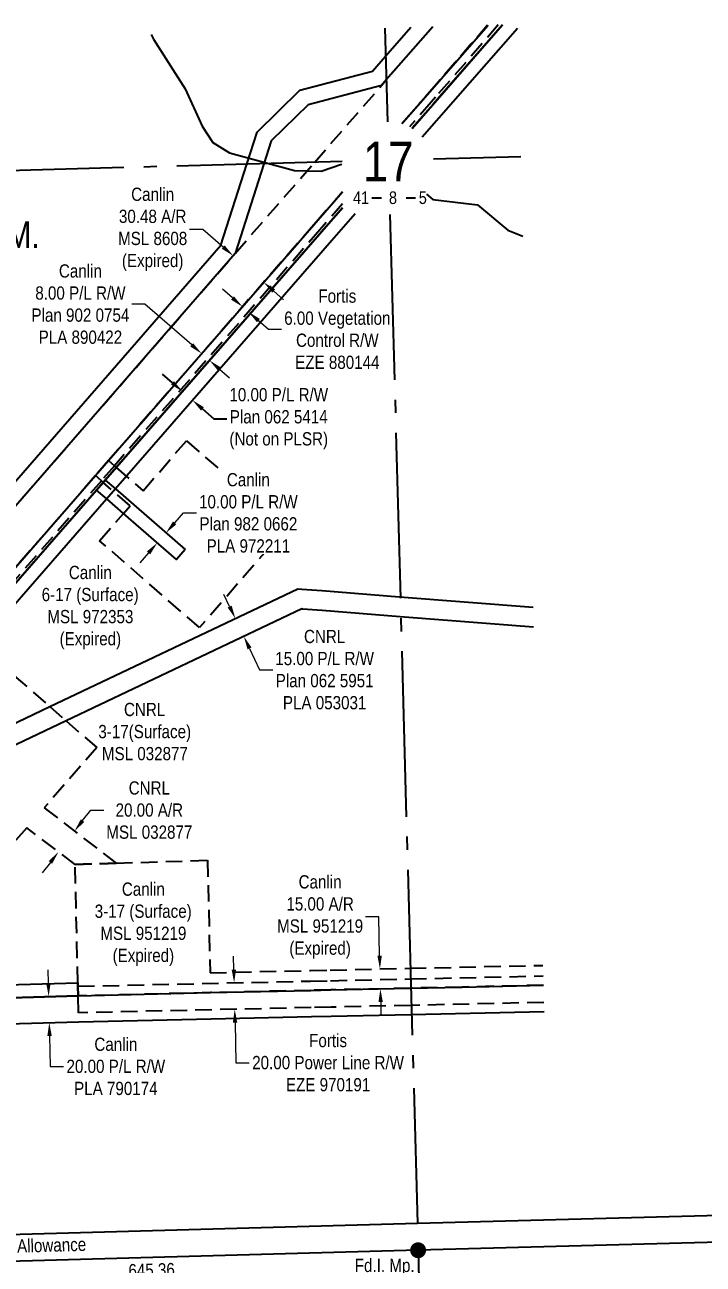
# Model space of a CAD drawing. Extents: x 626668 to 628700, y 5819173 to 5821810.
# Drawn here: x 627458 to 627970, y 5820874 to 5821810 of the extents above; entities that cross this region are included whole.
import ezdxf
from ezdxf.enums import TextEntityAlignment as Align

# ---------------------------------------------------------------- set-up
doc = ezdxf.new("R2010")
doc.units = 0
doc.header["$LTSCALE"] = 5
doc.header["$PDSIZE"] = 0.5
for name, pattern in [('foc-ACCESSROAD', [3.75, 2.5, -1.25]), ('foc-FLOWLINE', [3.75, 2.5, -1.25]), ('foc-QUARTERLINE', [33, 25, -3, 2, -3])]:
    doc.linetypes.add(name, pattern=pattern)
doc.layers.get('Defpoints').update_dxf_attribs({"color": 9})
for name, color, linetype in [('10', 1, 'Continuous'), ('9', 3, 'Continuous'), ('C-AR', 13, 'foc-ACCESSROAD'), ('C-RW', 13, 'Continuous'), ('C-SYMBOL', 7, 'Continuous'), ('C-WS', 13, 'foc-ACCESSROAD'), ('F-EZE', 190, 'foc-FLOWLINE'), ('F-RW', 190, 'Continuous'), ('F-VCE', 190, 'foc-FLOWLINE'), ('F-WS', 190, 'foc-ACCESSROAD'), ('L-BD', 7, 'Continuous'), ('L-MON', 1, 'Continuous'), ('L-MON-T', 1, 'Continuous'), ('L-ROAD-T', 7, 'Continuous'), ('L-SEC', 7, 'Continuous'), ('L-SECLBL', 7, 'Continuous'), ('L-SECQ', 8, 'foc-QUARTERLINE'), ('T-WATER', 160, 'Continuous')]:
    doc.layers.add(name, color=color, linetype=linetype)
for name, color, linetype, lineweight in [('C-AR-T', 13, 'Continuous', 9), ('C-RW-T', 13, 'Continuous', 9), ('C-WS-T', 13, 'Continuous', 9), ('F-RW-T', 190, 'Continuous', 9), ('F-VCE-T', 190, 'Continuous', 9), ('F-WS-T', 190, 'Continuous', 9)]:
    doc.layers.add(name, color=color, linetype=linetype, lineweight=lineweight)
doc.styles.add('175L', font='ARIALN.TTF', dxfattribs={"height": 20})
doc.styles.add('80CG', font='ARIALN.TTF', dxfattribs={"height": 10})
doc.styles.add('80L', font='ARIALN.TTF', dxfattribs={"height": 10})
doc.styles.add('SIMPLEX', font='ARIALN.TTF')
doc.dimstyles.new('Compass 5 000', dxfattribs={"dimscale": 5, "dimtxt": 9, "dimasz": 2, "dimexe": 0.2, "dimexo": 0.0625, "dimgap": 0.5, "dimtad": 0, "dimtih": 1, "dimtoh": 1, "dimzin": 0, "dimdsep": 46, "dimtxsty": '80CG', "dimcen": 0.1, "dimse1": 1, "dimse2": 1, "dimclrd": 256, "dimclrt": 256, "dimaunit": 1, "dimadec": 4, "dimazin": 0, "dimtfac": 0.06, "dimtofl": 0, "dimtmove": 0, "dimatfit": 1, "dimfxl": 0.2, "dimtolj": 1, "dimtzin": 0, "dimlwd": -1, "dimarcsym": 0})

# ---------------------------------------------------------------- blocks, each defined once
blk = doc.blocks.new('fdia')
at = {"color": 255, "const_width": 1}
blk.add_lwpolyline([(-0.5, 0, 1), (0.5, 0, 1)], format="xyb", close=True, dxfattribs=at)
blk = doc.blocks.new('Fdiaa')
blk.add_blockref('fdia', (0, 0))
blk = doc.blocks.new('fdib')
at = {"color": 1, "const_width": 1.6}
blk.add_lwpolyline([(-0.4, 0, 1), (0.4, 0, 1)], format="xyb", close=True, dxfattribs=at)
at = {"color": 1}
blk.add_circle((0, 0), 0.8, dxfattribs=at)
blk = doc.blocks.new('Fdibb')
blk.add_blockref('fdib', (0, 0))
blk = doc.blocks.new('fdicc')
for name in ['Fdibb', 'Fdiaa']:
    blk.add_blockref(name, (0, 0))
blk = doc.blocks.new('FDI')
blk.add_blockref('fdicc', (0, 0))
blk = doc.blocks.new('L-SECLBL')
at = {"layer": '9', "color": 7}
for p, q in [((-5.08, -27.83), (-12.29, -27.83)), ((20.7, -27.83), (13.5, -27.83))]:
    blk.add_line(p, q, dxfattribs=at)
at = {"layer": '10', "color": 2, "style": 'SIMPLEX'}
blk.add_attdef('SEC', text='', height=30, dxfattribs=at).set_placement((0, 0), align=Align.MIDDLE)
at = {"layer": '10', "color": 5, "style": '80L'}
blk.add_attdef('TWP', text='', height=9.5, dxfattribs=at).set_placement((-14.43, -27.37), align=Align.MIDDLE_RIGHT)
blk.add_attdef('RGE', text='', height=9.5, dxfattribs=at).set_placement((3.62, -27.37), align=Align.MIDDLE_CENTER)
blk.add_attdef('MER', text='', height=9.5, dxfattribs=at).set_placement((23.17, -27.37), align=Align.MIDDLE_LEFT)
blk = doc.blocks.new('*D559')
at = {"layer": 'Defpoints', "color": 0, "transparency": 16777216}
for p in [(627621.7, 5821597.08), (627626.2, 5821593.16), (627626.5, 5821593.51)]:
    blk.add_point(p, dxfattribs=at)
at = {"layer": 'F-VCE-T', "transparency": 16777216}
for p, q in [((627614.46, 5821603.99), (627606.92, 5821610.55)), ((627634.04, 5821586.94), (627641.58, 5821580.37)), ((627641.58, 5821580.37), (627651.58, 5821580.37))]:
    blk.add_line(p, q, dxfattribs=at)
for points in [[(627615.56, 5821605.24), (627613.37, 5821602.73), (627622, 5821597.42)], [(627635.14, 5821588.2), (627632.95, 5821585.68), (627626.5, 5821593.51)]]:
    blk.add_solid(points, dxfattribs=at)
at = {"layer": 'F-VCE-T', "transparency": 16777216, "insert": (627693.61, 5821580.37), "char_height": 10, "attachment_point": 5, "style": '80CG'}
blk.add_mtext('\\A1;Fortis\\P6.00 Vegetation \\PControl R/W\\PEZE 880144', dxfattribs=at)
blk = doc.blocks.new('*D560')
at = {"layer": 'Defpoints', "color": 0, "transparency": 16777216}
for p in [(627519.73, 5821084.75), (627520.18, 5821064.74), (627616.15, 5821066.88)]:
    blk.add_point(p, dxfattribs=at)
at = {"layer": 'F-VCE-T', "transparency": 16777216}
for p, q in [((627615.48, 5821096.89), (627615.26, 5821106.89)), ((627616.38, 5821056.89), (627617.05, 5821026.59)), ((627617.05, 5821026.59), (627627.05, 5821026.59))]:
    blk.add_line(p, q, dxfattribs=at)
for points in [[(627617.15, 5821096.93), (627613.82, 5821096.85), (627615.71, 5821086.89)], [(627618.04, 5821056.92), (627614.71, 5821056.85), (627616.15, 5821066.88)]]:
    blk.add_solid(points, dxfattribs=at)
at = {"layer": 'F-VCE-T', "transparency": 16777216, "insert": (627686.64, 5821026.59), "char_height": 10, "attachment_point": 5, "style": '80CG'}
blk.add_mtext('\\A1;Fortis\\P20.00 Power Line R/W\\PEZE 970191', dxfattribs=at)
blk = doc.blocks.new('*D570')
at = {"layer": 'C-AR-T', "transparency": 16777216}
for p, q in [((627592.11, 5821655.8), (627582.11, 5821655.8)), ((627607.46, 5821642.43), (627592.11, 5821655.8)), ((627645.53, 5821609.28), (627653.08, 5821602.71))]:
    blk.add_line(p, q, dxfattribs=at)
for points in [[(627608.56, 5821643.68), (627606.37, 5821641.17), (627615.01, 5821635.86)], [(627646.63, 5821610.54), (627644.44, 5821608.02), (627637.99, 5821615.85)]]:
    blk.add_solid(points, dxfattribs=at)
at = {"layer": 'Defpoints', "color": 0, "transparency": 16777216}
for p in [(627615.01, 5821635.86), (627478.81, 5821479.43), (627501.79, 5821459.42)]:
    blk.add_point(p, dxfattribs=at)
at = {"layer": 'C-AR-T', "transparency": 16777216, "insert": (627554.18, 5821655.8), "char_height": 10, "attachment_point": 5, "style": '80CG'}
blk.add_mtext('\\A1;Canlin\\P30.48 A/R\\PMSL 8608\\P(Expired)', dxfattribs=at)
blk = doc.blocks.new('*D574')
at = {"layer": 'C-AR-T', "transparency": 16777216}
for p, q in [((627724.91, 5821136.62), (627714.91, 5821136.62)), ((627725.56, 5821107.34), (627724.91, 5821136.62)), ((627726.34, 5821072.35), (627726.57, 5821062.35))]:
    blk.add_line(p, q, dxfattribs=at)
for points in [[(627727.23, 5821107.37), (627723.9, 5821107.3), (627725.79, 5821097.34)], [(627728.01, 5821072.38), (627724.68, 5821072.31), (627726.12, 5821082.34)]]:
    blk.add_solid(points, dxfattribs=at)
at = {"layer": 'Defpoints', "color": 0, "transparency": 16777216}
for p in [(627725.79, 5821097.34), (627686.82, 5821096.47), (627687.16, 5821081.47)]:
    blk.add_point(p, dxfattribs=at)
at = {"layer": 'C-AR-T', "transparency": 16777216, "insert": (627680.61, 5821136.62), "char_height": 10, "attachment_point": 5, "style": '80CG'}
blk.add_mtext('\\A1;Canlin\\P15.00 A/R\\PMSL 951219\\P(Expired)', dxfattribs=at)
blk = doc.blocks.new('*D587')
at = {"layer": 'Defpoints', "color": 0, "transparency": 16777216}
for p in [(627623.04, 5821348.41), (627556.42, 5821333.39), (627562.85, 5821319.84)]:
    blk.add_point(p, dxfattribs=at)
at = {"layer": 'F-RW-T', "transparency": 16777216}
for p, q in [((627612.31, 5821371), (627608.03, 5821380.03)), ((627627.33, 5821339.38), (627634.94, 5821323.34)), ((627634.94, 5821323.34), (627644.94, 5821323.34))]:
    blk.add_line(p, q, dxfattribs=at)
for points in [[(627613.82, 5821371.71), (627610.81, 5821370.28), (627616.6, 5821361.97)], [(627628.83, 5821340.1), (627625.82, 5821338.67), (627623.04, 5821348.41)]]:
    blk.add_solid(points, dxfattribs=at)
at = {"layer": 'F-RW-T', "transparency": 16777216, "insert": (627684.03, 5821323.34), "char_height": 10, "attachment_point": 5, "style": '80CG'}
blk.add_mtext('\\A1;CNRL\\P15.00 P/L R/W\\PPlan 062 5951\\PPLA 053031', dxfattribs=at)
blk = doc.blocks.new('*D591')
at = {"layer": 'Defpoints', "color": 0, "transparency": 16777216}
for p in [(627530.07, 5821077.88), (627476.11, 5821056.75), (627530.51, 5821057.97)]:
    blk.add_point(p, dxfattribs=at)
at = {"layer": 'F-RW-T', "transparency": 16777216}
for p, q in [((627475.44, 5821086.66), (627475.22, 5821096.66)), ((627476.33, 5821046.76), (627476.84, 5821023.76)), ((627476.84, 5821023.76), (627486.84, 5821023.76))]:
    blk.add_line(p, q, dxfattribs=at)
for points in [[(627477.11, 5821086.7), (627473.77, 5821086.63), (627475.66, 5821076.67)], [(627478, 5821046.79), (627474.66, 5821046.72), (627476.11, 5821056.75)]]:
    blk.add_solid(points, dxfattribs=at)
at = {"layer": 'F-RW-T', "transparency": 16777216, "insert": (627526.38, 5821023.76), "char_height": 10, "attachment_point": 5, "style": '80CG'}
blk.add_mtext('\\A1;Canlin\\P20.00 P/L R/W\\PPLA 790174', dxfattribs=at)
blk = doc.blocks.new('*D596')
at = {"layer": 'C-RW-T', "transparency": 16777216}
for p, q in [((627548.35, 5821599.34), (627538.35, 5821599.34)), ((627583.63, 5821568.59), (627548.35, 5821599.34)), ((627604.68, 5821550.24), (627612.22, 5821543.66))]:
    blk.add_line(p, q, dxfattribs=at)
for points in [[(627584.72, 5821569.85), (627582.53, 5821567.33), (627591.16, 5821562.02)], [(627605.78, 5821551.49), (627603.59, 5821548.98), (627597.14, 5821556.81)]]:
    blk.add_solid(points, dxfattribs=at)
at = {"layer": 'Defpoints', "color": 0, "transparency": 16777216}
for p in [(627590.12, 5821560.82), (627596.1, 5821555.61), (627597.14, 5821556.81)]:
    blk.add_point(p, dxfattribs=at)
at = {"layer": 'C-RW-T', "transparency": 16777216, "insert": (627499.62, 5821599.34), "char_height": 10, "attachment_point": 5, "style": '80CG'}
blk.add_mtext('\\A1;Canlin\\P8.00 P/L R/W\\PPlan 902 0754\\PPLA 890422', dxfattribs=at)
blk = doc.blocks.new('*D600')
at = {"layer": 'C-RW-T', "transparency": 16777216}
for p, q in [((627570.8, 5821434.17), (627577.36, 5821441.72)), ((627577.36, 5821441.72), (627587.36, 5821441.72)), ((627551.1, 5821411.55), (627544.54, 5821404))]:
    blk.add_line(p, q, dxfattribs=at)
for points in [[(627569.54, 5821435.27), (627572.05, 5821433.08), (627564.23, 5821426.63)], [(627549.85, 5821412.64), (627552.36, 5821410.45), (627557.67, 5821419.09)]]:
    blk.add_solid(points, dxfattribs=at)
at = {"layer": 'Defpoints', "color": 0, "transparency": 16777216}
for p in [(627549.74, 5821425.99), (627556.3, 5821433.53), (627564.23, 5821426.63)]:
    blk.add_point(p, dxfattribs=at)
at = {"layer": 'C-RW-T', "transparency": 16777216, "insert": (627626.45, 5821441.72), "char_height": 10, "attachment_point": 5, "style": '80CG', "bg_fill": 3, "box_fill_scale": 1.1, "bg_fill_color": 256, "bg_fill_true_color": 13158600, "bg_fill_transparency": 0}
blk.add_mtext('\\A1;Canlin\\P10.00 P/L R/W\\PPlan 982 0662\\PPLA 972211', dxfattribs=at)
blk = doc.blocks.new('*D606')
at = {"layer": 'C-RW', "transparency": 16777216}
for p, q in [((627569.18, 5821539.93), (627561.64, 5821546.5)), ((627591.79, 5821520.22), (627600.3, 5821512.81)), ((627600.3, 5821512.81), (627610.3, 5821512.81))]:
    blk.add_line(p, q, dxfattribs=at)
for points in [[(627570.27, 5821541.19), (627568.08, 5821538.67), (627576.72, 5821533.36)], [(627592.88, 5821521.48), (627590.69, 5821518.96), (627584.25, 5821526.79)]]:
    blk.add_solid(points, dxfattribs=at)
at = {"layer": 'Defpoints', "color": 0, "transparency": 16777216}
for p in [(627579.52, 5821536.58), (627587.06, 5821530.01), (627584.25, 5821526.79)]:
    blk.add_point(p, dxfattribs=at)
at = {"layer": 'C-RW', "transparency": 16777216, "insert": (627649.38, 5821512.81), "char_height": 10, "attachment_point": 5, "style": '80CG'}
blk.add_mtext('\\A1;10.00 P/L R/W\\PPlan 062 5414\\P(Not on PLSR)', dxfattribs=at)
blk = doc.blocks.new('*D718')
at = {"layer": 'Defpoints', "color": 0, "transparency": 16777216}
for p in [(627489.68, 5821205.67), (627495.16, 5821201.44), (627477.57, 5821189.97)]:
    blk.add_point(p, dxfattribs=at)
at = {"layer": 'F-WS-T', "transparency": 16777216}
for p, q in [((627501.27, 5821209.36), (627507.38, 5821217.28)), ((627507.38, 5821217.28), (627517.38, 5821217.28)), ((627476.95, 5821177.82), (627470.84, 5821169.9))]:
    blk.add_line(p, q, dxfattribs=at)
for points in [[(627499.95, 5821210.38), (627502.59, 5821208.34), (627495.16, 5821201.44)], [(627475.63, 5821178.84), (627478.27, 5821176.8), (627483.06, 5821185.74)]]:
    blk.add_solid(points, dxfattribs=at)
at = {"layer": 'F-WS-T', "transparency": 16777216, "insert": (627551.66, 5821217.28), "char_height": 10, "attachment_point": 5, "style": '80CG'}
blk.add_mtext('\\A1;CNRL\\P20.00 A/R\\P{\\A0;MSL 032877}', dxfattribs=at)

msp = doc.modelspace()

# ---------------------------------------------------------------- linework, layer by layer
at = {"layer": 'C-AR'}
for points in [[(627697.554, 5821684.127), (627679.229, 5821663.099), (627675.928, 5821659.326), (627520.751, 5821481.186), (627510.898, 5821469.871), (627204.401, 5821117.889), (627203.306, 5821153.192), (627194.504, 5821152.918), (627368.46, 5821352.693), (627381.594, 5821367.778), (627616.59, 5821637.68), (627676.417, 5821706.402), (627727.006, 5821764.497), (627730.596, 5821768.62), (627765.619, 5821808.844)], [(627807.07, 5821809.976), (627763.159, 5821759.481), (627759.849, 5821755.724), (627742.225, 5821735.532)], [(627849.168, 5821085.086), (627787.846, 5821083.719), (627748.706, 5821082.847), (627688.589, 5821081.507), (627673.583, 5821081.172), (627597.879, 5821079.485), (627497.882, 5821077.08), (627497.706, 5821084.261), (627497.594, 5821086.787), (627495.698, 5821176.215), (627526.582, 5821177.217), (627595.65, 5821179.46), (627597.545, 5821094.481), (627673.252, 5821096.168), (627688.258, 5821096.502), (627748.297, 5821097.841), (627848.761, 5821100.08)]]:
    msp.add_lwpolyline(points, dxfattribs=at)
at = {"layer": 'C-RW'}
for points in [[(627765.619, 5821808.844), (627730.596, 5821768.62), (627727.006, 5821764.497), (627671.553, 5821749.938), (627643.762, 5821722.64), (627638.234, 5821705.358), (627616.59, 5821637.68), (627381.594, 5821367.778), (627368.46, 5821352.693), (627194.504, 5821152.918), (627177.89, 5821152.399), (627359.322, 5821360.759), (627372.457, 5821375.844), (627605.743, 5821643.791), (627625.322, 5821705.005), (627633.071, 5821729.226), (627665.323, 5821760.905), (627720.278, 5821775.335), (627730.104, 5821786.62), (627749.061, 5821808.392)], [(627743.399, 5821736.876), (627759.849, 5821755.724), (627763.159, 5821759.481), (627807.385, 5821809.985)], [(627818.317, 5821810.284), (627769.261, 5821754.191), (627765.969, 5821750.427), (627749.943, 5821732.104)], [(627204.401, 5821117.889), (627510.898, 5821469.871), (627520.751, 5821481.186), (627675.928, 5821659.326), (627679.229, 5821663.099), (627697.554, 5821684.127)], [(627697.554, 5821671.992), (627685.248, 5821657.874), (627681.963, 5821654.106), (627526.705, 5821476.005), (627518.418, 5821466.5), (627516.849, 5821464.695), (627511.862, 5821458.956), (627204.768, 5821106.325)]]:
    msp.add_lwpolyline(points, dxfattribs=at)
at = {"layer": 'C-RW', "flags": 128}
for points in [[(627750.045, 5821732.043), (627818.394, 5821810.286)], [(627757.785, 5821725.709), (627829.54, 5821807.85)], [(627017.713, 5820884.919), (627036.44, 5820898.456), (627160.49, 5821029.878), (627201.669, 5821065.318), (627201.546, 5821102.624), (627511.862, 5821458.956), (627681.963, 5821654.106), (627697.554, 5821671.954)]]:
    msp.add_lwpolyline(points, dxfattribs=at)
msp.add_lwpolyline([(627035.448, 5820885.404), (627042.296, 5820890.354, 0.0471286), (627043.71, 5820891.594), (627167.404, 5821022.64), (627208.189, 5821057.741, 0.2192799), (627211.665, 5821065.351), (627211.554, 5821098.896), (627519.4, 5821452.391), (627689.495, 5821647.533), (627707.083, 5821667.667)], format="xyb", dxfattribs=at)
at = {"layer": 'C-RW'}
msp.add_lwpolyline([(627578.73, 5821414.01), (627572.165, 5821406.471), (627532.084, 5821441.355), (627519.578, 5821452.24), (627511.862, 5821458.956), (627516.849, 5821464.695), (627518.418, 5821466.5), (627526.147, 5821459.774), (627578.73, 5821414.01)], close=True, dxfattribs=at)
at = {"layer": 'C-RW', "flags": 128}
msp.add_lwpolyline([(627221.456, 5821069.241), (627166.196, 5821021.759), (627125.252, 5820978.264), (627048.539, 5821029.538), (627054.093, 5821037.849), (627123.748, 5820991.293), (627159.878, 5821029.461), (627217.617, 5821079.144), (627330.44, 5821082.151), (627345.424, 5821082.562), (627497.594, 5821086.787), (627497.706, 5821084.261), (627497.886, 5821077.115), (627345.692, 5821072.571), (627330.717, 5821072.159)], close=True, dxfattribs=at)
at = {"layer": 'C-WS'}
msp.add_lwpolyline([(627579.74, 5821496.145), (627655.193, 5821430.519), (627589.567, 5821355.066), (627514.113, 5821420.691), (627532.084, 5821441.355), (627537.082, 5821447.101), (627516.849, 5821464.695), (627515.423, 5821465.935), (627510.898, 5821469.871), (627520.751, 5821481.186), (627525.274, 5821477.247), (627526.705, 5821476.005), (627546.926, 5821458.419), (627579.74, 5821496.145)], close=True, dxfattribs=at)
at = {"layer": 'F-EZE'}
msp.add_lwpolyline([(627849.521, 5821072.085), (627749.061, 5821069.846), (627688.878, 5821068.503), (627673.871, 5821068.169), (627498.194, 5821064.254), (627497.882, 5821077.08), (627497.706, 5821084.261), (627673.429, 5821088.177), (627688.434, 5821088.511), (627748.515, 5821089.851), (627848.978, 5821092.09)], dxfattribs=at)
at = {"layer": 'F-RW'}
for points in [[(627841.825, 5821355.475), (627741.049, 5821363.349), (627682.246, 5821367.943), (627667.207, 5821369.119), (627666.725, 5821369.156), (627488.806, 5821284.687), (627435.261, 5821259.268), (627408.129, 5821239.061), (627417.173, 5821227.05), (627405.156, 5821218.073), (627396.079, 5821230.076), (627387.128, 5821242.116), (627426.295, 5821271.297), (627427.51, 5821272.193), (627476.464, 5821295.432), (627663.903, 5821384.421), (627666.874, 5821384.189), (627681.912, 5821383.014), (627740.638, 5821378.424), (627841.416, 5821370.548)], [(627849.711, 5821065.081), (627749.252, 5821062.841), (627689.033, 5821061.498), (627674.026, 5821061.164), (627598.325, 5821059.477), (627498.351, 5821057.249), (627346.241, 5821052.842), (627331.265, 5821052.409), (627227.439, 5821049.404), (627205.964, 5821048.782), (627205.648, 5821058.927), (627205.34, 5821068.811), (627217.52, 5821069.136), (627330.717, 5821072.159), (627345.692, 5821072.571), (627497.886, 5821077.115), (627597.879, 5821079.485), (627673.583, 5821081.172), (627688.589, 5821081.507), (627748.706, 5821082.847), (627787.846, 5821083.719), (627849.168, 5821085.086)]]:
    msp.add_lwpolyline(points, dxfattribs=at)
at = {"layer": 'F-VCE'}
for points in [[(627743.399, 5821736.876), (627759.849, 5821755.724), (627763.159, 5821759.481), (627807.07, 5821809.976)], [(627815.173, 5821810.198), (627767.638, 5821755.603), (627764.355, 5821751.832), (627748.081, 5821733.142)], [(627697.554, 5821675.115), (627683.711, 5821659.214), (627680.428, 5821655.443), (627525.274, 5821477.247), (627515.423, 5821465.935), (627204.683, 5821109.049), (627204.401, 5821117.889), (627510.898, 5821469.871), (627520.751, 5821481.186), (627675.928, 5821659.326), (627679.229, 5821663.099), (627697.554, 5821684.127)]]:
    msp.add_lwpolyline(points, dxfattribs=at)
at = {"layer": 'F-WS'}
msp.add_lwpolyline([(627472.329, 5821219.048), (627526.582, 5821177.217), (627495.698, 5821176.215), (627459.166, 5821203.93), (627433.143, 5821174.04), (627381.376, 5821219.112), (627369.793, 5821229.197), (627342.639, 5821252.839), (627421.437, 5821343.343), (627476.464, 5821295.432), (627488.806, 5821284.687), (627511.94, 5821264.545), (627472.329, 5821219.048)], close=True, dxfattribs=at)
at = {"layer": 'L-SEC'}
for p, q in [((628556.658, 5820926.984), (627754.046, 5820905.046)), ((627754.053, 5820905.046), (626949.408, 5820883.052)), ((628557.191, 5820906.882), (627754.602, 5820884.944)), ((627754.602, 5820884.944), (626949.964, 5820862.923))]:
    msp.add_line(p, q, dxfattribs=at)
at = {"layer": 'L-SECQ'}
for p, q in [((627729.539, 5821807.859), (627731.461, 5821737.06)), ((627697.343, 5821706.979), (626926.602, 5821685.951)), ((627832.179, 5821710.658), (627766.309, 5821708.861)), ((627733.36, 5821667.116), (627754.053, 5820905.046)), ((627754.602, 5820884.944), (627771.895, 5820220.032))]:
    msp.add_line(p, q, dxfattribs=at)
at = {"layer": 'T-WATER'}
for points in [[(627553.126, 5821803.041), (627554.854, 5821799.381), (627578.636, 5821762.034), (627591.442, 5821733.662), (627599.534, 5821721.491), (627612.154, 5821713.694), (627661.318, 5821700.334), (627681.405, 5821699.806), (627696.779, 5821705.135), (627697.139, 5821705.207)], [(627760.948, 5821682.447), (627765.686, 5821678.321), (627799.489, 5821674.308), (627822.323, 5821655.267), (627833.807, 5821650.728)]]:
    msp.add_lwpolyline(points, dxfattribs=at)

# ---------------------------------------------------------------- block references
at = {"layer": 'L-MON', "xscale": 5.000000000000027, "yscale": 5.000000000000027, "zscale": 5.000000000000027}
msp.add_blockref('FDI', (627754.602, 5820884.944), dxfattribs=at)
at = {"layer": 'L-SECLBL', "xscale": 0.9996514500000044, "yscale": 0.9996514500000044, "zscale": 0.9996514500000044}
msp.add_blockref('L-SECLBL', (627731.986, 5821707.074), dxfattribs=at).add_auto_attribs({'SEC': '17', 'TWP': '41', 'RGE': '8', 'MER': '5'})

# ---------------------------------------------------------------- texts
at = {"layer": 'C-SYMBOL', "color": 3, "style": '175L'}
msp.add_text('S.W.1/4 Sec. 17-41-8-W.5M.', height=19.99285, dxfattribs=at).set_placement((627322.598, 5821635.779), align=Align.BOTTOM_CENTER)
at = {"layer": 'C-WS-T', "insert": (627510.165, 5821162.637), "char_height": 10, "attachment_point": 1, "style": '80L'}
msp.add_mtext_dynamic_manual_height_columns('\\pi20.753;Canlin\\P\\pi0.27851;3-17 (Surface)\\P\\pi4.5145;MSL 951219\\P\\pi13.771;(Expired)', width=72.62387, gutter_width=50, heights=[0], dxfattribs=at)
at = {"layer": 'F-WS-T', "insert": (627510.946, 5821298.288), "char_height": 10, "attachment_point": 1, "style": '80L'}
msp.add_mtext_dynamic_manual_height_columns('\\pi21.561;CNRL\\P\\pi2.2192;3-17(Surface)\\P\\pi4.8761;MSL 032877', width=73.31965, gutter_width=50, heights=[0], dxfattribs=at)
at = {"layer": 'L-BD', "style": '80L'}
msp.add_text('645.36', height=9.9964, rotation=1.5632, dxfattribs=at).set_placement((627553.39, 5820869.953), align=Align.MIDDLE)
at = {"layer": 'L-MON-T', "insert": (627695.344, 5820878.517), "char_height": 9.99651, "attachment_point": 1, "style": '80L'}
msp.add_mtext_dynamic_manual_height_columns('\\pi11.439;Fd.I. Mp.\\P\\pi19.137;N.1/4 8', width=54.69103, gutter_width=50, heights=[0], dxfattribs=at)
at = {"layer": 'L-ROAD-T', "style": '80L'}
msp.add_text('Government Road Allowance', height=9.99642, rotation=1.5657, dxfattribs=at).set_placement((627429.521, 5820887.485), align=Align.MIDDLE_CENTER)

# ---------------------------------------------------------------- dimensions: what is measured, and where the dimension line sits
at = {"layer": 'C-AR-T'}
for base, p1, p2, angle, text, picture, middle in [((627615.006, 5821635.861), (627501.794, 5821459.416), (627478.806, 5821479.43), 138.95493, 'Canlin\\P30.48 A/R\\PMSL 8608\\P(Expired)', '*D570', (627554.183, 5821655.796)), ((627725.787, 5821097.339), (627687.159, 5821081.475), (627686.825, 5821096.47), 91.27772, 'Canlin\\P15.00 A/R\\PMSL 951219\\P(Expired)', '*D574', (627680.613, 5821136.616))]:
    dim = msp.add_linear_dim(base=base, p1=p1, p2=p2, angle=angle, text=text, dimstyle='Compass 5 000', dxfattribs=at)
    dim.commit()
    dim.dimension.update_dxf_attribs({"geometry": picture, "text_midpoint": middle, "dimtype": 161})
at = {"layer": 'C-RW'}
dim = msp.add_linear_dim(base=(627584.251, 5821526.791), p1=(627579.52, 5821536.577), p2=(627587.055, 5821530.009), angle=318.923144, text='10.00 P/L R/W\\PPlan 062 5414\\P(Not on PLSR)', dimstyle='Compass 5 000', dxfattribs=at)
dim.commit()
dim.dimension.update_dxf_attribs({"geometry": '*D606', "text_midpoint": (627649.382, 5821512.806), "dimtype": 161})
at = {"layer": 'C-RW-T'}
dim = msp.add_linear_dim(base=(627597.143, 5821556.807), p1=(627590.123, 5821560.824), p2=(627596.102, 5821555.612), angle=318.919782, text='Canlin\\P8.00 P/L R/W\\PPlan 902 0754\\PPLA 890422', dimstyle='Compass 5 000', dxfattribs=at)
dim.commit()
dim.dimension.update_dxf_attribs({"geometry": '*D596', "text_midpoint": (627499.623, 5821599.345), "dimtype": 161})
at = {"layer": 'F-RW-T'}
dim = msp.add_linear_dim(base=(627476.107, 5821056.754), p1=(627530.068, 5821077.878), p2=(627530.512, 5821057.966), angle=271.276321, text='Canlin\\P20.00 P/L R/W\\PPLA 790174', dimstyle='Compass 5 000', dxfattribs=at)
dim.commit()
dim.dimension.update_dxf_attribs({"geometry": '*D591', "text_midpoint": (627526.382, 5821023.764), "dimtype": 161})
at = {"layer": 'F-VCE-T'}
dim = msp.add_aligned_dim(p1=(627621.704, 5821597.077), p2=(627626.2, 5821593.162), distance=0.455, text='Fortis\\P6.00 Vegetation \\PControl R/W\\PEZE 880144', dimstyle='Compass 5 000', dxfattribs=at)
dim.commit()
dim.dimension.update_dxf_attribs({"geometry": '*D559', "text_midpoint": (627693.608, 5821580.372)})
dim = msp.add_linear_dim(base=(627616.152, 5821066.883), p1=(627519.734, 5821084.752), p2=(627520.18, 5821064.744), angle=271.276702, text='Fortis\\P20.00 Power Line R/W\\PEZE 970191', dimstyle='Compass 5 000', dxfattribs=at)
dim.commit()
dim.dimension.update_dxf_attribs({"geometry": '*D560', "text_midpoint": (627686.644, 5821026.585), "dimtype": 161})
at = {"layer": 'F-WS-T'}
dim = msp.add_aligned_dim(p1=(627477.567, 5821189.97), p2=(627489.675, 5821205.673), distance=-6.93, text='CNRL\\P20.00 A/R\\P{\\A0;MSL 032877}', dimstyle='Compass 5 000', dxfattribs=at)
dim.commit()
dim.dimension.update_dxf_attribs({"geometry": '*D718', "text_midpoint": (627551.659, 5821217.281)})

# ---------------------------------------------------------------- next in the draw order: dimensions: what is measured, and where the dimension line sits
at = {"layer": 'C-RW-T'}
dim = msp.add_linear_dim(base=(627564.231, 5821426.629), p1=(627549.736, 5821425.992), p2=(627556.299, 5821433.533), angle=48.965918, text='Canlin\\P10.00 P/L R/W\\PPlan 982 0662\\PPLA 972211', dimstyle='Compass 5 000', override={"dimtfill": 1}, dxfattribs=at)
dim.commit()
dim.dimension.update_dxf_attribs({"geometry": '*D600', "text_midpoint": (627626.447, 5821441.715), "dimtype": 161})

# ---------------------------------------------------------------- next in the draw order: texts
at = {"layer": 'C-WS-T', "insert": (627470.127, 5821401.751), "char_height": 10, "attachment_point": 1, "style": '80L'}
msp.add_mtext_dynamic_manual_height_columns('\\pi20.753;Canlin\\P\\pi0.25464;6-17 (Surface)\\P\\pi4.5282;MSL 972353\\P\\pi13.771;(Expired)', width=72.62387, gutter_width=50, heights=[0], dxfattribs=at)

# ---------------------------------------------------------------- next in the draw order: dimensions: what is measured, and where the dimension line sits
at = {"layer": 'F-RW-T'}
dim = msp.add_linear_dim(base=(627623.037, 5821348.415), p1=(627556.419, 5821333.392), p2=(627562.852, 5821319.841), angle=295.396509, text='CNRL\\P15.00 P/L R/W\\PPlan 062 5951\\PPLA 053031', dimstyle='Compass 5 000', dxfattribs=at)
dim.commit()
dim.dimension.update_dxf_attribs({"geometry": '*D587', "text_midpoint": (627684.03, 5821323.336), "dimtype": 161})

doc.saveas('drawing.dxf')
